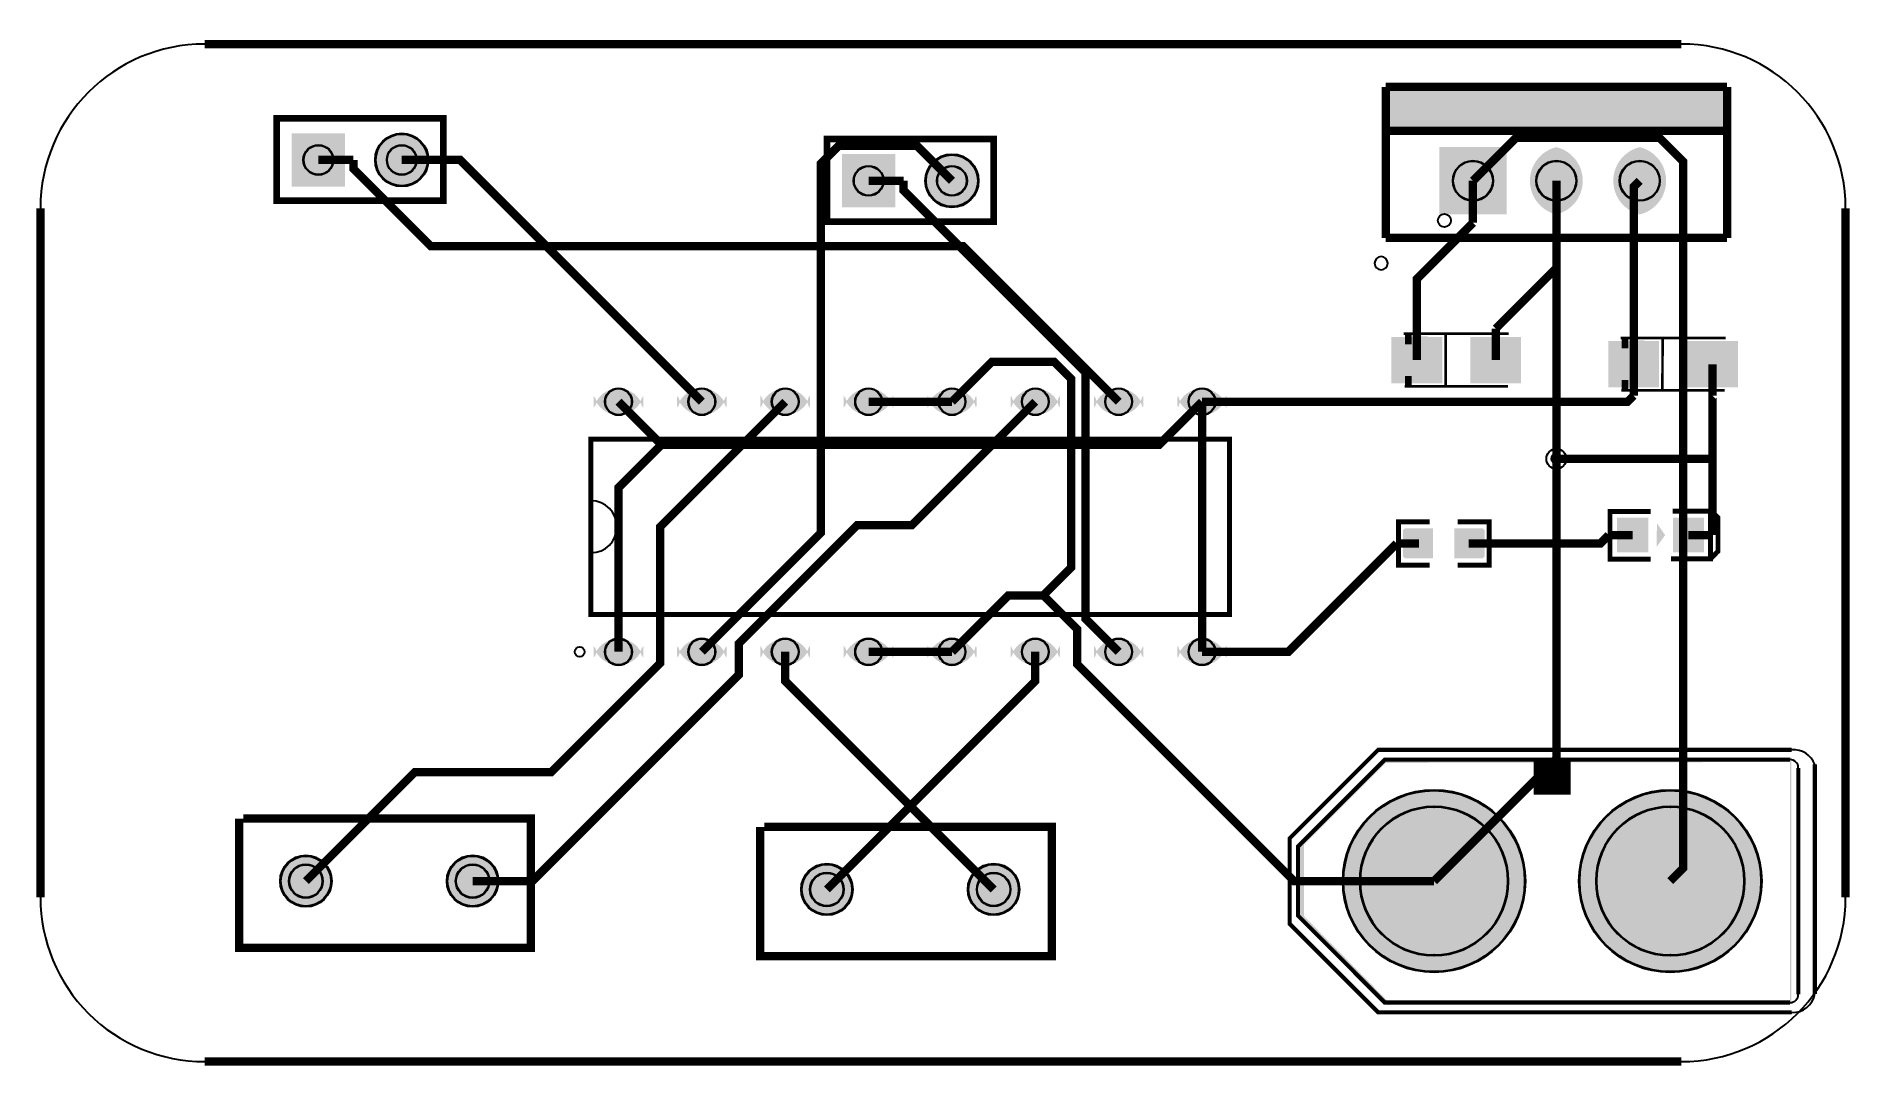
# Model space of a CAD drawing. Header units: millimetres. Extents: x -66.1 to -10.9, y 41.9 to 73.2.
import ezdxf

# ---------------------------------------------------------------- set-up
doc = ezdxf.new("R2010")
doc.units = ezdxf.units.MM
for name, color, linetype, true_color in [('BoardOutLine', 7, 'Continuous', 0xff00ff), ('BottomLayer', 7, 'Continuous', 0x0000ff), ('BottomSolderMaskLayer', 7, 'Continuous', 0xaa00ff), ('Document', 7, 'Continuous', 0xffffff), ('Hole', 7, 'Continuous', 0x222222), ('Multi-Layer', 7, 'Continuous', 0xc0c0c0), ('TopLayer', 7, 'Continuous', 0xff0000), ('TopPasteMaskLayer', 7, 'Continuous', 0x808080), ('TopSilkLayer', 7, 'Continuous', 0xffcc00), ('TopSolderMaskLayer', 7, 'Continuous', 0x800080)]:
    doc.layers.add(name, color=color, linetype=linetype, true_color=true_color)

msp = doc.modelspace()

# ---------------------------------------------------------------- hatches: boundary and pattern name
at = {"layer": 'BottomSolderMaskLayer'}
for points in [[(-56.718313436626886, 70.281940563881), (-56.718313436626886, 68.65633731267462), (-58.34391668783337, 68.65633731267462), (-58.34391668783337, 70.281940563881)], [(-55.803911607823245, 69.46913893827787, 1), (-54.178308356616746, 69.46913893827787, 1)], [(-39.9542799085599, 69.64693929387852), (-39.9542799085599, 68.02133604267203), (-41.57988315976627, 68.02133604267203), (-41.57988315976627, 69.64693929387852)], [(-39.03987807975614, 68.83413766827528, 1), (-37.414274828549644, 68.83413766827528, 1)], [(-23.37744475488944, 69.85964189992887), (-21.32664465328935, 69.85964189992887), (-21.32664465328935, 67.80884179832879), (-23.37744475488944, 67.80884179832879)], [(-19.81203962407926, 69.85953771907538, -0.7853981633974483), (-19.81203962407926, 67.80873761747517), (-19.81203962407926, 67.80873761747517, -0.7853981633974483), (-19.81203962407926, 69.85953771907538)], [(-17.27203454406913, 69.85953771907538, -0.7853981633974483), (-17.27203454406913, 67.80873761747517), (-17.27203454406913, 67.80873761747517, -0.7853981633974483), (-17.27203454406913, 69.85953771907538)], [(-47.63169926339852, 62.290703581407115, -0.7853981633974483), (-49.14249428498856, 62.290703581407115), (-49.14249428498856, 61.91554483108962, -0.7853981633974483), (-47.63169926339852, 61.91554483108962)], [(-45.091694183388384, 62.290703581407115, -0.7853981633974483), (-46.602489204978426, 62.290703581407115), (-46.602489204978426, 61.91554483108962, -0.7853981633974483), (-45.091694183388384, 61.91554483108962)], [(-42.55168910337825, 62.290703581407115, -0.7853981633974483), (-44.06248412496829, 62.290703581407115), (-44.06248412496829, 61.91554483108962, -0.7853981633974483), (-42.55168910337825, 61.91554483108962)], [(-40.011684023368005, 62.290703581407115, -0.7853981633974483), (-41.52247904495805, 62.290703581407115), (-41.52247904495805, 61.91554483108962, -0.7853981633974483), (-40.011684023368005, 61.91554483108962)], [(-37.47167894335787, 62.290703581407115, -0.7853981633974483), (-38.982473964947914, 62.290703581407115), (-38.982473964947914, 61.91554483108962, -0.7853981633974483), (-37.47167894335787, 61.91554483108962)], [(-34.93167386334774, 62.290703581407115, -0.7853981633974483), (-36.44246888493778, 62.290703581407115), (-36.44246888493778, 61.91554483108962, -0.7853981633974483), (-34.93167386334774, 61.91554483108962)], [(-32.39166878333761, 62.290703581407115, -0.7853981633974483), (-33.90246380492765, 62.290703581407115), (-33.90246380492765, 61.91554483108962, -0.7853981633974483), (-32.39166878333761, 61.91554483108962)], [(-29.85166370332736, 62.290703581407115, -0.7853981633974483), (-31.362458724917403, 62.290703581407115), (-31.362458724917403, 61.91554483108962, -0.7853981633974483), (-29.85166370332736, 61.91554483108962)], [(-47.63169926339852, 54.670688341376604, -0.7853981633974483), (-49.14249428498856, 54.670688341376604), (-49.14249428498856, 54.29552959105911, -0.7853981633974483), (-47.63169926339852, 54.29552959105911)], [(-45.091694183388384, 54.670688341376604, -0.7853981633974483), (-46.602489204978426, 54.670688341376604), (-46.602489204978426, 54.29552959105911, -0.7853981633974483), (-45.091694183388384, 54.29552959105911)], [(-42.55168910337825, 54.670688341376604, -0.7853981633974483), (-44.06248412496829, 54.670688341376604), (-44.06248412496829, 54.29552959105911, -0.7853981633974483), (-42.55168910337825, 54.29552959105911)], [(-40.011684023368005, 54.670688341376604, -0.7853981633974483), (-41.52247904495805, 54.670688341376604), (-41.52247904495805, 54.29552959105911, -0.7853981633974483), (-40.011684023368005, 54.29552959105911)], [(-37.47167894335787, 54.670688341376604, -0.7853981633974483), (-38.982473964947914, 54.670688341376604), (-38.982473964947914, 54.29552959105911, -0.7853981633974483), (-37.47167894335787, 54.29552959105911)], [(-34.93167386334774, 54.670688341376604, -0.7853981633974483), (-36.44246888493778, 54.670688341376604), (-36.44246888493778, 54.29552959105911, -0.7853981633974483), (-34.93167386334774, 54.29552959105911)], [(-32.39166878333761, 54.670688341376604, -0.7853981633974483), (-33.90246380492765, 54.670688341376604), (-33.90246380492765, 54.29552959105911, -0.7853981633974483), (-32.39166878333761, 54.29552959105911)], [(-29.85166370332736, 54.670688341376604, -0.7853981633974483), (-31.362458724917403, 54.670688341376604), (-31.362458724917403, 54.29552959105911, -0.7853981633974483), (-29.85166370332736, 54.29552959105911)], [(-26.322326644653177, 47.498094996189934, 1), (-20.75565151130291, 47.498094996189934, 1)], [(-19.12242824485651, 47.498094996189934, 1), (-13.555753111506245, 47.498094996189934, 1)], [(-58.69951739903474, 47.498094996189934, 1), (-57.12471424942844, 47.498094996189934, 1)], [(-53.619507239014474, 47.498094996189934, 1), (-52.04470408940818, 47.498094996189934, 1)], [(-42.82448564897124, 47.24409448818892, 1), (-41.249682499364944, 47.24409448818892, 1)], [(-37.744475488950975, 47.24409448818892, 1), (-36.16967233934468, 47.24409448818892, 1)]]:
    msp.add_hatch(color=256, dxfattribs=at).paths.add_polyline_path(points)
at = {"layer": 'Document'}
for points in [[(-24.912039624079284, 71.63413766827534), (-14.712039624079239, 71.63413766827534), (-14.712039624079239, 70.4341376682753), (-24.912039624079284, 70.4341376682753)], [(-24.423418846837762, 64.18592837185668), (-24.220218440436838, 64.18592837185668), (-24.220218440436838, 63.855727711455415), (-24.423418846837762, 63.855727711455415)], [(-23.94081788163578, 64.09702819405629), (-23.73761747523497, 64.09702819405629), (-23.73761747523497, 62.70002540005078), (-23.94081788163578, 62.70002540005078)], [(-17.819405638811304, 64.05892811785611), (-17.616205232410493, 64.05892811785611), (-17.616205232410493, 63.72872745745485), (-17.819405638811304, 63.72872745745485)], [(-17.336804673609322, 63.97002794005584), (-17.13360426720851, 63.97002794005584), (-17.13360426720851, 62.57302514605021), (-17.336804673609322, 62.57302514605021)], [(-23.47000254000511, 63.50353060706118), (-23.47000254000511, 63.29352298704589), (-24.310007620015313, 63.29352298704589), (-24.310007620015313, 63.50353060706118)], [(-21.359410718821437, 63.50353060706118), (-21.359410718821437, 63.29352298704589), (-22.199415798831637, 63.29352298704589), (-22.199415798831637, 63.50353060706118)], [(-16.865989331978653, 63.376530353060616), (-16.865989331978653, 63.16652273304544), (-17.705994411988854, 63.16652273304544), (-17.705994411988854, 63.376530353060616)], [(-14.755397510794978, 63.376530353060616), (-14.755397510794978, 63.16652273304544), (-15.595402590805179, 63.16652273304544), (-15.595402590805179, 63.376530353060616)], [(-24.223418846837717, 62.56032512065019), (-24.426619253238528, 62.56032512065019), (-24.426619253238528, 62.89052578105145), (-24.223418846837717, 62.89052578105145)], [(-17.61940563881126, 62.43332486664974), (-17.822606045212183, 62.43332486664974), (-17.822606045212183, 62.763525527051), (-17.61940563881126, 62.763525527051)], [(-25.009042418084846, 51.268097536195114), (-25.04904749809498, 51.268097536195114), (-27.709042418084778, 48.6081026162052), (-27.52903225806449, 48.6081026162052), (-27.4990347980696, 48.6081026162052), (-25.009042418084846, 51.09809499618996)], [(-25.009042418084846, 51.09809499618996), (-25.009042418084846, 51.268097536195114), (-12.649047498095001, 51.268097536195114), (-12.649047498095001, 51.128092456184845)], [(-20.447040894081738, 51.18110236220468), (-20.447040894081738, 50.16510033020063), (-19.431038862077685, 50.16510033020063), (-19.431038862077685, 51.18110236220468)], [(-12.649047498095001, 51.128092456184845), (-12.649047498095001, 43.86809753619502), (-12.689027178054403, 43.86809753619502), (-12.689027178054403, 51.128092456184845)], [(-27.4990347980696, 48.6081026162052), (-27.4990347980696, 46.42809245618491), (-27.709042418084778, 46.42809245618491), (-27.709042418084778, 48.6081026162052)], [(-24.969037338074713, 43.72809245618487), (-27.71153162306325, 46.428117856235644), (-27.4990347980696, 46.42809245618491), (-24.969037338074713, 43.86809753619502)], [(-24.969062738125444, 43.72809245618487), (-24.969062738125444, 43.86809753619502), (-12.649047498095001, 43.86809753619502), (-12.649047498095001, 43.758089916179756)]]:
    msp.add_hatch(color=256, dxfattribs=at).paths.add_polyline_path(points)
at = {"layer": 'Multi-Layer'}
for points in [[(-56.743713487427044, 70.25654051308095), (-56.743713487427044, 68.68173736347467), (-58.31851663703321, 68.68173736347467), (-58.31851663703321, 70.25654051308095)], [(-55.778511557023144, 69.46913893827787, 1), (-54.20370840741685, 69.46913893827787, 1)], [(-39.97967995935994, 69.62153924307847), (-39.97967995935994, 68.04673609347219), (-41.554483108966224, 68.04673609347219), (-41.554483108966224, 69.62153924307847)], [(-39.01447802895604, 68.83413766827528, 1), (-37.439674879349745, 68.83413766827528, 1)], [(-23.352044704089394, 69.83423926847843), (-21.352044704089394, 69.83423926847843), (-21.352044704089394, 67.83423926847854), (-23.352044704089394, 67.83423926847854)], [(-19.81203962407926, 69.83413766827528, -0.7853981633974483), (-19.81203962407926, 67.83413766827528), (-19.81203962407926, 67.83413766827528, -0.7853981633974483), (-19.81203962407926, 69.83413766827528)], [(-17.27203454406913, 69.83413766827528, -0.7853981633974483), (-17.27203454406913, 67.83413766827528), (-17.27203454406913, 67.83413766827528, -0.7853981633974483), (-17.27203454406913, 69.83413766827528)], [(-47.65709931419862, 62.28562357124713, -0.7853981633974483), (-49.11709423418846, 62.28562357124713), (-49.11709423418846, 61.920624841249605, -0.7853981633974483), (-47.65709931419862, 61.920624841249605)], [(-45.117094234188485, 62.28562357124713, -0.7853981633974483), (-46.577089154178324, 62.28562357124713), (-46.577089154178324, 61.920624841249605, -0.7853981633974483), (-45.117094234188485, 61.920624841249605)], [(-42.57708915417835, 62.28562357124713, -0.7853981633974483), (-44.03708407416819, 62.28562357124713), (-44.03708407416819, 61.920624841249605, -0.7853981633974483), (-42.57708915417835, 61.920624841249605)], [(-40.037084074168106, 62.28562357124713, -0.7853981633974483), (-41.497078994157945, 62.28562357124713), (-41.497078994157945, 61.920624841249605, -0.7853981633974483), (-40.037084074168106, 61.920624841249605)], [(-37.497078994157974, 62.28562357124713, -0.7853981633974483), (-38.95707391414781, 62.28562357124713), (-38.95707391414781, 61.920624841249605, -0.7853981633974483), (-37.497078994157974, 61.920624841249605)], [(-34.95707391414784, 62.28562357124713, -0.7853981633974483), (-36.41706883413768, 62.28562357124713), (-36.41706883413768, 61.920624841249605, -0.7853981633974483), (-34.95707391414784, 61.920624841249605)], [(-32.41706883413771, 62.28562357124713, -0.7853981633974483), (-33.87706375412755, 62.28562357124713), (-33.87706375412755, 61.920624841249605, -0.7853981633974483), (-32.41706883413771, 61.920624841249605)], [(-29.877063754127462, 62.28562357124713, -0.7853981633974483), (-31.3370586741173, 62.28562357124713), (-31.3370586741173, 61.920624841249605, -0.7853981633974483), (-29.877063754127462, 61.920624841249605)], [(-47.65709931419862, 54.66560833121662, -0.7853981633974483), (-49.11709423418846, 54.66560833121662), (-49.11709423418846, 54.30060960121921, -0.7853981633974483), (-47.65709931419862, 54.30060960121921)], [(-45.117094234188485, 54.66560833121662, -0.7853981633974483), (-46.577089154178324, 54.66560833121662), (-46.577089154178324, 54.30060960121921, -0.7853981633974483), (-45.117094234188485, 54.30060960121921)], [(-42.57708915417835, 54.66560833121662, -0.7853981633974483), (-44.03708407416819, 54.66560833121662), (-44.03708407416819, 54.30060960121921, -0.7853981633974483), (-42.57708915417835, 54.30060960121921)], [(-40.037084074168106, 54.66560833121662, -0.7853981633974483), (-41.497078994157945, 54.66560833121662), (-41.497078994157945, 54.30060960121921, -0.7853981633974483), (-40.037084074168106, 54.30060960121921)], [(-37.497078994157974, 54.66560833121662, -0.7853981633974483), (-38.95707391414781, 54.66560833121662), (-38.95707391414781, 54.30060960121921, -0.7853981633974483), (-37.497078994157974, 54.30060960121921)], [(-34.95707391414784, 54.66560833121662, -0.7853981633974483), (-36.41706883413768, 54.66560833121662), (-36.41706883413768, 54.30060960121921, -0.7853981633974483), (-34.95707391414784, 54.30060960121921)], [(-32.41706883413771, 54.66560833121662, -0.7853981633974483), (-33.87706375412755, 54.66560833121662), (-33.87706375412755, 54.30060960121921, -0.7853981633974483), (-32.41706883413771, 54.30060960121921)], [(-29.877063754127462, 54.66560833121662, -0.7853981633974483), (-31.3370586741173, 54.66560833121662), (-31.3370586741173, 54.30060960121921, -0.7853981633974483), (-29.877063754127462, 54.30060960121921)], [(-26.296926593853076, 47.498094996189934, 1), (-20.781051562103013, 47.498094996189934, 1)], [(-19.09702819405641, 47.498094996189934, 1), (-13.581153162306347, 47.498094996189934, 1)], [(-58.67411734823464, 47.498094996189934, 1), (-57.150114300228545, 47.498094996189934, 1)], [(-53.59410718821437, 47.498094996189934, 1), (-52.07010414020828, 47.498094996189934, 1)], [(-42.79908559817114, 47.24409448818892, 1), (-41.275082550165045, 47.24409448818892, 1)], [(-37.719075438150874, 47.24409448818892, 1), (-36.19507239014478, 47.24409448818892, 1)]]:
    msp.add_hatch(color=256, dxfattribs=at).paths.add_polyline_path(points)
at = {"layer": 'TopLayer'}
for points in [[(-24.81005842011689, 64.05257810515616), (-23.310033020066044, 64.05257810515616), (-23.310033020066044, 62.69367538735071), (-24.81005842011689, 62.69367538735071)], [(-22.410058420116798, 64.05257810515616), (-20.91005842011691, 64.05257810515616), (-20.91005842011691, 62.69367538735071), (-22.410058420116798, 62.69367538735071)], [(-18.20604521209043, 63.92557785115571), (-16.706019812039585, 63.92557785115571), (-16.706019812039585, 62.566675133350145), (-18.20604521209043, 62.566675133350145)], [(-15.806045212090453, 63.92557785115571), (-14.306045212090453, 63.92557785115571), (-14.306045212090453, 62.566675133350145), (-15.806045212090453, 62.566675133350145)], [(-23.591059182118443, 57.353111506222945), (-23.591059182118443, 58.217119634239225), (-24.397536195072348, 58.217119634239225), (-24.397536195072348, 57.353111506222945)], [(-22.891033782067552, 57.353111506222945), (-22.891033782067552, 58.217119634239225), (-22.084556769113533, 58.217119634239225), (-22.084556769113533, 57.353111506222945)], [(-17.037160274320513, 58.539116078232155), (-17.037160274320513, 57.539116078232155), (-17.937084074168183, 57.539116078232155), (-17.937084074168183, 58.539116078232155)], [(-15.337160274320468, 58.539116078232155), (-15.337160274320468, 57.539116078232155), (-16.237084074168138, 57.539116078232155), (-16.237084074168138, 58.539116078232155)]]:
    msp.add_hatch(color=256, dxfattribs=at).paths.add_polyline_path(points)
at = {"layer": 'TopPasteMaskLayer'}
for points in [[(-24.81005842011689, 64.05257810515616), (-23.310033020066044, 64.05257810515616), (-23.310033020066044, 62.69367538735071), (-24.81005842011689, 62.69367538735071)], [(-22.410058420116798, 64.05257810515616), (-20.91005842011691, 64.05257810515616), (-20.91005842011691, 62.69367538735071), (-22.410058420116798, 62.69367538735071)], [(-18.20604521209043, 63.92557785115571), (-16.706019812039585, 63.92557785115571), (-16.706019812039585, 62.566675133350145), (-18.20604521209043, 62.566675133350145)], [(-15.806045212090453, 63.92557785115571), (-14.306045212090453, 63.92557785115571), (-14.306045212090453, 62.566675133350145), (-15.806045212090453, 62.566675133350145)], [(-23.596037592075163, 58.185090170180274), (-23.596037592075163, 57.9571247142494), (-23.97602235204465, 57.9571247142494), (-23.97602235204465, 57.62712725425456), (-23.596037592075163, 57.62712725425456), (-23.596037592075163, 57.38509017018032), (-23.64602489204981, 57.33510287020579), (-24.43601727203452, 57.33510287020579), (-24.486029972059896, 57.38509017018032), (-24.486029972059896, 58.185090170180274), (-24.43601727203452, 58.23510287020565), (-23.64602489204981, 58.23510287020565)], [(-22.046024892049786, 58.23510287020565), (-22.846024892049854, 58.23510287020565), (-22.89603759207523, 58.185090170180274), (-22.89603759207523, 57.9571247142494), (-22.52603505207003, 57.9571247142494), (-22.52603505207003, 57.62712725425456), (-22.89603759207523, 57.62712725425456), (-22.89603759207523, 57.38509017018032), (-22.846024892049854, 57.33510287020579), (-22.046024892049786, 57.33510287020579), (-21.99603759207514, 57.38509017018032), (-21.99603759207514, 58.185090170180274)], [(-17.037160274320513, 58.539116078232155), (-17.037160274320513, 57.539116078232155), (-17.937084074168183, 57.539116078232155), (-17.937084074168183, 58.539116078232155)], [(-15.337160274320468, 58.539116078232155), (-15.337160274320468, 57.539116078232155), (-16.237084074168138, 57.539116078232155), (-16.237084074168138, 58.539116078232155)]]:
    msp.add_hatch(color=256, dxfattribs=at).paths.add_polyline_path(points)
at = {"layer": 'TopSilkLayer'}
msp.add_hatch(color=256, dxfattribs=at).paths.add_polyline_path([(-16.747040894081806, 58.399110998222), (-16.757099314198513, 57.67919735839473), (-16.49710439420869, 58.039192278384576)])
at = {"layer": 'TopSolderMaskLayer'}
for points in [[(-56.718313436626886, 70.281940563881), (-56.718313436626886, 68.65633731267462), (-58.34391668783337, 68.65633731267462), (-58.34391668783337, 70.281940563881)], [(-55.803911607823245, 69.46913893827787, 1), (-54.178308356616746, 69.46913893827787, 1)], [(-39.9542799085599, 69.64693929387852), (-39.9542799085599, 68.02133604267203), (-41.57988315976627, 68.02133604267203), (-41.57988315976627, 69.64693929387852)], [(-39.03987807975614, 68.83413766827528, 1), (-37.414274828549644, 68.83413766827528, 1)], [(-23.37744475488944, 69.85964189992887), (-21.32664465328935, 69.85964189992887), (-21.32664465328935, 67.80884179832879), (-23.37744475488944, 67.80884179832879)], [(-19.81203962407926, 69.85953771907538, -0.7853981633974483), (-19.81203962407926, 67.80873761747517), (-19.81203962407926, 67.80873761747517, -0.7853981633974483), (-19.81203962407926, 69.85953771907538)], [(-17.27203454406913, 69.85953771907538, -0.7853981633974483), (-17.27203454406913, 67.80873761747517), (-17.27203454406913, 67.80873761747517, -0.7853981633974483), (-17.27203454406913, 69.85953771907538)], [(-24.83546234189248, 64.07797815595632), (-23.284635980024746, 64.07797815595632), (-23.284635980024746, 62.668275336550664), (-24.83546234189248, 62.668275336550664)], [(-22.43545546015821, 64.07797815595632), (-20.884655358558007, 64.07797815595632), (-20.884655358558007, 62.668275336550664), (-22.43545546015821, 62.668275336550664)], [(-18.231449133866022, 63.95097790195575), (-16.680622771998287, 63.95097790195575), (-16.680622771998287, 62.5412750825501), (-18.231449133866022, 62.5412750825501)], [(-15.831442252131751, 63.95097790195575), (-14.280642150531662, 63.95097790195575), (-14.280642150531662, 62.5412750825501), (-15.831442252131751, 62.5412750825501)], [(-47.63169926339852, 62.290703581407115, -0.7853981633974483), (-49.14249428498856, 62.290703581407115), (-49.14249428498856, 61.91554483108962, -0.7853981633974483), (-47.63169926339852, 61.91554483108962)], [(-45.091694183388384, 62.290703581407115, -0.7853981633974483), (-46.602489204978426, 62.290703581407115), (-46.602489204978426, 61.91554483108962, -0.7853981633974483), (-45.091694183388384, 61.91554483108962)], [(-42.55168910337825, 62.290703581407115, -0.7853981633974483), (-44.06248412496829, 62.290703581407115), (-44.06248412496829, 61.91554483108962, -0.7853981633974483), (-42.55168910337825, 61.91554483108962)], [(-40.011684023368005, 62.290703581407115, -0.7853981633974483), (-41.52247904495805, 62.290703581407115), (-41.52247904495805, 61.91554483108962, -0.7853981633974483), (-40.011684023368005, 61.91554483108962)], [(-37.47167894335787, 62.290703581407115, -0.7853981633974483), (-38.982473964947914, 62.290703581407115), (-38.982473964947914, 61.91554483108962, -0.7853981633974483), (-37.47167894335787, 61.91554483108962)], [(-34.93167386334774, 62.290703581407115, -0.7853981633974483), (-36.44246888493778, 62.290703581407115), (-36.44246888493778, 61.91554483108962, -0.7853981633974483), (-34.93167386334774, 61.91554483108962)], [(-32.39166878333761, 62.290703581407115, -0.7853981633974483), (-33.90246380492765, 62.290703581407115), (-33.90246380492765, 61.91554483108962, -0.7853981633974483), (-32.39166878333761, 61.91554483108962)], [(-29.85166370332736, 62.290703581407115, -0.7853981633974483), (-31.362458724917403, 62.290703581407115), (-31.362458724917403, 61.91554483108962, -0.7853981633974483), (-29.85166370332736, 61.91554483108962)], [(-23.565651931530738, 57.3277114554229), (-23.565651931530738, 58.24251968503927), (-24.422929046084846, 58.24251968503927), (-24.422929046084846, 57.3277114554229)], [(-22.916441032655143, 57.3277114554229), (-22.916441032655143, 58.24251968503927), (-22.059163918101035, 58.24251968503927), (-22.059163918101035, 57.3277114554229)], [(-17.014299583437833, 58.56734074659221), (-17.014299583437833, 57.51089140987199), (-17.959939603750172, 57.51089140987199), (-17.959939603750172, 58.56734074659221)], [(-15.314300873763045, 58.56734074659221), (-15.314300873763045, 57.51089140987199), (-16.25994089407527, 57.51089140987199), (-16.25994089407527, 58.56734074659221)], [(-47.63169926339852, 54.670688341376604, -0.7853981633974483), (-49.14249428498856, 54.670688341376604), (-49.14249428498856, 54.29552959105911, -0.7853981633974483), (-47.63169926339852, 54.29552959105911)], [(-45.091694183388384, 54.670688341376604, -0.7853981633974483), (-46.602489204978426, 54.670688341376604), (-46.602489204978426, 54.29552959105911, -0.7853981633974483), (-45.091694183388384, 54.29552959105911)], [(-42.55168910337825, 54.670688341376604, -0.7853981633974483), (-44.06248412496829, 54.670688341376604), (-44.06248412496829, 54.29552959105911, -0.7853981633974483), (-42.55168910337825, 54.29552959105911)], [(-40.011684023368005, 54.670688341376604, -0.7853981633974483), (-41.52247904495805, 54.670688341376604), (-41.52247904495805, 54.29552959105911, -0.7853981633974483), (-40.011684023368005, 54.29552959105911)], [(-37.47167894335787, 54.670688341376604, -0.7853981633974483), (-38.982473964947914, 54.670688341376604), (-38.982473964947914, 54.29552959105911, -0.7853981633974483), (-37.47167894335787, 54.29552959105911)], [(-34.93167386334774, 54.670688341376604, -0.7853981633974483), (-36.44246888493778, 54.670688341376604), (-36.44246888493778, 54.29552959105911, -0.7853981633974483), (-34.93167386334774, 54.29552959105911)], [(-32.39166878333761, 54.670688341376604, -0.7853981633974483), (-33.90246380492765, 54.670688341376604), (-33.90246380492765, 54.29552959105911, -0.7853981633974483), (-32.39166878333761, 54.29552959105911)], [(-29.85166370332736, 54.670688341376604, -0.7853981633974483), (-31.362458724917403, 54.670688341376604), (-31.362458724917403, 54.29552959105911, -0.7853981633974483), (-29.85166370332736, 54.29552959105911)], [(-26.322326644653177, 47.498094996189934, 1), (-20.75565151130291, 47.498094996189934, 1)], [(-19.12242824485651, 47.498094996189934, 1), (-13.555753111506245, 47.498094996189934, 1)], [(-58.69951739903474, 47.498094996189934, 1), (-57.12471424942844, 47.498094996189934, 1)], [(-53.619507239014474, 47.498094996189934, 1), (-52.04470408940818, 47.498094996189934, 1)], [(-42.82448564897124, 47.24409448818892, 1), (-41.249682499364944, 47.24409448818892, 1)], [(-37.744475488950975, 47.24409448818892, 1), (-36.16967233934468, 47.24409448818892, 1)]]:
    msp.add_hatch(color=256, dxfattribs=at).paths.add_polyline_path(points)

# ---------------------------------------------------------------- linework, layer by layer
at = {"layer": 'BoardOutLine', "const_width": 0.25400050800101603}
for points in [[(-61, 72.99999999999989), (-16, 72.99999999999989)], [(-66, 47), (-66, 67.99999999999989)], [(-10.999999999999886, 67.99999999999989), (-10.999999999999886, 47)], [(-16, 41.999999999999886), (-61, 41.999999999999886)]]:
    msp.add_lwpolyline(points, dxfattribs=at)
at = {"layer": 'BoardOutLine'}
for centre, start, end in [((-60.999999999999886, 67.99999999999989), 90, 180), ((-15.999999999999886, 67.99999999999989), 0, 90), ((-60.999999999999886, 46.999999999999886), 179.99999999999883, 270), ((-15.999999999999886, 46.999999999999886), 270, 0)]:
    msp.add_arc(centre, 5, start, end, dxfattribs=at)
at = {"layer": 'BottomLayer', "const_width": 0.25400050800101603}
for points in [[(-16.33909067818138, 47.49806959613909), (-15.94538989077978, 47.89177038354069), (-15.94538989077978, 69.42136144272285), (-16.66802133604267, 70.14399288798575), (-21.04216408432808, 70.14399288798575), (-22.352044704089394, 68.83411226822443)], [(-45.847091694183405, 54.48308356616701), (-42.217932435864896, 58.11224282448552), (-42.217932435864896, 69.36116332232666), (-41.67665735331468, 69.90243840487676), (-39.295402590805224, 69.90243840487676), (-38.22707645415289, 68.83411226822443)], [(-45.847091694183405, 62.10309880619752), (-53.21310642621279, 69.46911353822702), (-54.991109982219996, 69.46911353822702)], [(-40.767081534163026, 68.83411226822443), (-39.70002540005078, 68.83411226822443)], [(-33.14706629413263, 54.48308356616701), (-34.15798831597658, 55.49400558801108), (-34.15798831597658, 62.99692659385312), (-39.70002540005078, 68.53896367792731), (-39.70002540005078, 68.83411226822443)], [(-19.81203962407926, 60.36446532893058), (-19.81203962407926, 68.83411226822443)], [(-38.22707645415289, 62.10309880619752), (-37.012192024384035, 63.317983235966494), (-35.109474218948435, 63.317983235966494), (-34.59029718059435, 62.79880619761229), (-34.59029718059435, 57.05433070866138), (-35.44272288544573, 56.20190500381)], [(-57.91211582423159, 47.49806959613909), (-54.592837185674284, 50.8173482346964), (-50.43840487680973, 50.8173482346964), (-47.11709423418847, 54.138658877317766), (-47.11709423418847, 58.29309118618232), (-43.30708661417327, 62.10309880619752)], [(-52.832105664211326, 47.49806959613909), (-51.009652019303985, 47.49806959613909), (-44.72110744221493, 53.78661417322837), (-44.72110744221493, 54.73937007874008), (-41.1203962407925, 58.34008128016262), (-39.450088900177775, 58.34008128016262), (-35.68707137414276, 62.10309880619752)], [(-30.607061214122382, 62.10309880619752), (-30.607061214122382, 54.48308356616701)], [(-23.538989077978044, 47.49806959613909), (-19.81203962407926, 51.2250190500381), (-19.81203962407926, 60.36446532893058)], [(-35.44272288544573, 56.20190500381), (-36.50825501651002, 56.20190500381), (-38.22707645415289, 54.48308356616701)], [(-35.44272288544573, 56.20190500381), (-34.417068834137694, 55.176250952501846), (-34.417068834137694, 54.11021082042157), (-27.804927609855213, 47.49806959613909), (-23.538989077978044, 47.49806959613909)], [(-36.95707391414783, 47.244069088138076), (-43.30708661417327, 53.59408178816352), (-43.30708661417327, 54.48308356616701)]]:
    msp.add_lwpolyline(points, dxfattribs=at)
at = {"layer": 'BottomSolderMaskLayer'}
for points in [[(-23.536425679961326, 49.76875295949886), (-23.54155247599499, 49.76875295949886)], [(-16.336527280164432, 49.76875295949886), (-16.34165407619821, 49.76875295949886)], [(-23.536425679961326, 45.22743703288101), (-23.54155247599499, 45.22743703288101)], [(-16.336527280164432, 45.22743703288101), (-16.34165407619821, 45.22743703288101)]]:
    msp.add_lwpolyline(points, close=True, dxfattribs=at)
for centre, radius in [((-54.991109982219996, 69.46913893827787), 0.8128016256032513), ((-57.53111506223013, 69.46913893827787), 0.45883962735667416), ((-54.991109982219996, 69.46913893827787), 0.45883962735667416), ((-38.22707645415289, 68.83413766827528), 0.8128016256032513), ((-40.767081534163026, 68.83413766827528), 0.45883962735667416), ((-38.22707645415289, 68.83413766827528), 0.45883962735667416), ((-22.352044704089394, 68.83423926847843), 0.615240030480061), ((-19.81203962407926, 68.83423926847843), 0.615240030480061), ((-17.27203454406913, 68.83423926847843), 0.615240030480061), ((-48.38709677419354, 62.10312420624837), 0.41391788448155875), ((-45.847091694183405, 62.10312420624837), 0.41391788448155875), ((-43.30708661417327, 62.10312420624837), 0.41391788448155875), ((-40.767081534163026, 62.10312420624837), 0.41391788448155875), ((-38.22707645415289, 62.10312420624837), 0.41391788448155875), ((-35.68707137414276, 62.10312420624837), 0.41391788448155875), ((-33.14706629413263, 62.10312420624837), 0.41391788448155875), ((-30.607061214122382, 62.10312420624837), 0.41391788448155875), ((-48.38709677419354, 54.483108966217856), 0.41391788448155875), ((-45.847091694183405, 54.483108966217856), 0.41391788448155875), ((-43.30708661417327, 54.483108966217856), 0.41391788448155875), ((-40.767081534163026, 54.483108966217856), 0.41391788448155875), ((-38.22707645415289, 54.483108966217856), 0.41391788448155875), ((-35.68707137414276, 54.483108966217856), 0.41391788448155875), ((-33.14706629413263, 54.483108966217856), 0.41391788448155875), ((-30.607061214122382, 54.483108966217856), 0.41391788448155875), ((-23.538989077978044, 47.498094996189934), 2.783337566675134), ((-16.33909067818138, 47.498094996189934), 2.783337566675134), ((-57.91211582423159, 47.498094996189934), 0.7874015748031498), ((-52.832105664211326, 47.498094996189934), 0.7874015748031498), ((-57.91211582423159, 47.498094996189934), 0.5166666666666667), ((-52.832105664211326, 47.498094996189934), 0.5166666666666667), ((-42.03708407416809, 47.24409448818892), 0.7874015748031498), ((-42.03708407416809, 47.24409448818892), 0.5166666666666667), ((-36.95707391414783, 47.24409448818892), 0.7874015748031498), ((-36.95707391414783, 47.24409448818892), 0.5166666666666667)]:
    msp.add_circle(centre, radius, dxfattribs=at)
for centre, start, end in [((-23.54155247599499, 47.498094996189934), 90, 270), ((-23.536425679961326, 47.498094996189934), 270, 90), ((-16.34165407619821, 47.498094996189934), 90, 270), ((-16.336527280164432, 47.498094996189934), 270, 90)]:
    msp.add_arc(centre, 2.2706579633089277, start, end, dxfattribs=at)
at = {"layer": 'Document'}
for centre, radius in [((-23.221996443992907, 67.62407924815841), 0.19989839979679963), ((-49.5694691389383, 54.483108966217856), 0.15011430022860048)]:
    msp.add_circle(centre, radius, dxfattribs=at)
at = {"layer": 'Hole'}
msp.add_circle((-19.81203962407926, 60.36449072898142), 0.15240030480060962, dxfattribs=at)
at = {"layer": 'Multi-Layer'}
for points in [[(-23.536449072898108, 49.748031496062936), (-23.541529083058094, 49.748031496062936)], [(-16.33655067310133, 49.748031496062936), (-16.341630683261315, 49.748031496062936)], [(-23.536449072898108, 45.24815849631693), (-23.541529083058094, 45.24815849631693)], [(-16.33655067310133, 45.24815849631693), (-16.341630683261315, 45.24815849631693)]]:
    msp.add_lwpolyline(points, close=True, dxfattribs=at)
for centre, radius in [((-54.991109982219996, 69.46913893827787), 0.7874015748031498), ((-57.53111506223013, 69.46913893827787), 0.4445008890017781), ((-54.991109982219996, 69.46913893827787), 0.4445008890017781), ((-38.22707645415289, 68.83413766827528), 0.7874015748031498), ((-40.767081534163026, 68.83413766827528), 0.4445008890017781), ((-38.22707645415289, 68.83413766827528), 0.4445008890017781), ((-22.352044704089394, 68.83423926847843), 0.6000000000000001), ((-19.81203962407926, 68.83423926847843), 0.6000000000000001), ((-17.27203454406913, 68.83423926847843), 0.6000000000000001), ((-48.38709677419354, 62.10312420624837), 0.4), ((-45.847091694183405, 62.10312420624837), 0.4), ((-43.30708661417327, 62.10312420624837), 0.4), ((-40.767081534163026, 62.10312420624837), 0.4), ((-38.22707645415289, 62.10312420624837), 0.4), ((-35.68707137414276, 62.10312420624837), 0.4), ((-33.14706629413263, 62.10312420624837), 0.4), ((-30.607061214122382, 62.10312420624837), 0.4), ((-19.81203962407926, 60.36449072898142), 0.30480060960121924), ((-48.38709677419354, 54.483108966217856), 0.4), ((-45.847091694183405, 54.483108966217856), 0.4), ((-43.30708661417327, 54.483108966217856), 0.4), ((-40.767081534163026, 54.483108966217856), 0.4), ((-38.22707645415289, 54.483108966217856), 0.4), ((-35.68707137414276, 54.483108966217856), 0.4), ((-33.14706629413263, 54.483108966217856), 0.4), ((-30.607061214122382, 54.483108966217856), 0.4), ((-23.538989077978044, 47.498094996189934), 2.757937515875032), ((-16.33909067818138, 47.498094996189934), 2.757937515875032), ((-57.91211582423159, 47.498094996189934), 0.7620015240030481), ((-52.832105664211326, 47.498094996189934), 0.7620015240030481), ((-57.91211582423159, 47.498094996189934), 0.5), ((-52.832105664211326, 47.498094996189934), 0.5), ((-42.03708407416809, 47.24409448818892), 0.7620015240030481), ((-42.03708407416809, 47.24409448818892), 0.5), ((-36.95707391414783, 47.24409448818892), 0.7620015240030481), ((-36.95707391414783, 47.24409448818892), 0.5)]:
    msp.add_circle(centre, radius, dxfattribs=at)
for centre, start, end in [((-23.541529083058094, 47.498094996189934), 90, 270), ((-23.536449072898108, 47.498094996189934), 270, 90), ((-16.341630683261315, 47.498094996189934), 90, 270), ((-16.33655067310133, 47.498094996189934), 270, 90)]:
    msp.add_arc(centre, 2.2499364998730003, start, end, dxfattribs=at)
at = {"layer": 'TopLayer', "const_width": 0.25400050800101603}
for points in [[(-57.53111506223013, 69.46911353822702), (-56.46405892811788, 69.46911353822702)], [(-33.14706629413263, 62.10309880619752), (-37.88620777241556, 66.84224028448057), (-54.10388620777246, 66.84224028448057), (-56.46405892811788, 69.20241300482598), (-56.46405892811788, 69.46911353822702)], [(-22.352044704089394, 68.83411226822443), (-22.352044704089394, 67.55445770891527)], [(-19.81203962407926, 68.83411226822443), (-19.81203962407926, 66.18031496062986), (-21.66014732029464, 64.33220726441448)], [(-17.455930911861856, 63.24610109220214), (-17.455930911861856, 68.65021590043182), (-17.27203454406913, 68.83411226822443)], [(-22.352044704089394, 67.55445770891527), (-24.059944119888314, 65.84655829311657), (-24.059944119888314, 63.37310134620259)], [(-21.66014732029464, 63.37310134620259), (-21.66014732029464, 64.33220726441448)], [(-17.455930911861856, 62.766548133096194), (-17.455930911861856, 63.24610109220214)], [(-15.056134112268182, 62.86789433578872), (-15.056134112268182, 63.24610109220214)], [(-15.056134112268182, 62.86789433578872), (-15.056134112268182, 62.28699517399025)], [(-17.455930911861856, 62.766548133096194), (-17.455930911861856, 62.28699517399025)], [(-48.38709677419354, 62.10309880619752), (-47.07772415544821, 60.79372618745231)], [(-47.07772415544821, 60.79372618745231), (-31.91643383286771, 60.79372618745231), (-30.607061214122382, 62.10309880619752)], [(-38.22707645415289, 62.10309880619752), (-40.767081534163026, 62.10309880619752)], [(-30.607061214122382, 62.10309880619752), (-17.63982727965447, 62.10309880619752), (-17.455930911861856, 62.28699517399025)], [(-15.057658115316258, 60.36446532893058), (-15.057658115316258, 62.28547117094229), (-15.056134112268182, 62.28699517399025)], [(-47.07772415544821, 60.79372618745231), (-48.38709677419354, 59.48435356870709), (-48.38709677419354, 54.48308356616701)], [(-15.057658115316258, 60.36446532893058), (-19.81203962407926, 60.36446532893058)], [(-15.057658115316258, 58.03909067818131), (-15.057658115316258, 60.36446532893058)], [(-22.487680975361968, 57.7850901701803), (-18.47091694183382, 57.7850901701803), (-18.216916433832807, 58.03909067818131)], [(-17.48717297434598, 58.03909067818131), (-18.216916433832807, 58.03909067818131)], [(-15.78714757429509, 58.03909067818131), (-15.057658115316258, 58.03909067818131)], [(-30.607061214122382, 54.48308356616701), (-27.979171958343954, 54.48308356616701), (-24.67716535433067, 57.7850901701803)], [(-23.994411988823913, 57.7850901701803), (-24.67716535433067, 57.7850901701803)], [(-42.03708407416809, 47.244069088138076), (-35.68707137414276, 53.59408178816352), (-35.68707137414276, 54.48308356616701)], [(-38.22707645415289, 54.48308356616701), (-40.767081534163026, 54.48308356616701)]]:
    msp.add_lwpolyline(points, dxfattribs=at)
at = {"layer": 'TopSilkLayer'}
for points, const_width in [([(-14.612039624079216, 71.69423418846839), (-25.012039624079307, 71.69423418846839)], 0.25400050800101603), ([(-25.012039624079307, 71.69423418846839), (-25.012039624079307, 67.09423418846836)], 0.25400050800101603), ([(-14.612039624079216, 71.69423418846839), (-14.612039624079216, 67.09423418846836)], 0.25400050800101603), ([(-25.012039624079307, 70.35501651003301), (-14.612039624079216, 70.35501651003301)], 0.25400050800101603), ([(-25.012039624079307, 67.09423418846836), (-23.579654559309006, 67.09423418846836)], 0.25400050800101603), ([(-23.579654559309006, 67.09423418846836), (-14.612039624079216, 67.09423418846836)], 0.25400050800101603), ([(-24.46024892049786, 64.17322834645665), (-21.25984251968498, 64.17322834645665)], 0.08001016002032005), ([(-23.183540767081467, 62.57302514605021), (-23.17980695961387, 64.17322834645665)], 0.08001016002032005), ([(-17.856235712471403, 64.0462280924562), (-14.655829311658522, 64.0462280924562)], 0.08001016002032005), ([(-16.579527559055123, 62.44602489204976), (-16.575793751587412, 64.0462280924562)], 0.08001016002032005), ([(-24.434848869697703, 62.57302514605021), (-21.28524257048514, 62.57302514605021)], 0.08001016002032005), ([(-17.830835661671244, 62.44602489204976), (-14.681229362458794, 62.44602489204976)], 0.08001016002032005), ([(-16.937033274066494, 57.30911861823722), (-18.17703835407667, 57.30911861823722), (-18.17703835407667, 58.759105918211844), (-16.937033274066494, 58.759105918211844)], 0.15001270002540007), ([(-16.26703073406145, 58.769113538226975), (-15.117043434086895, 58.769113538226975), (-15.117043434086895, 57.31912623825235), (-16.31704343408694, 57.31912623825235)], 0.15001270002540007), ([(-15.117043434086895, 58.769113538226975), (-15.087020574041048, 58.769113538226975), (-14.887020574041117, 58.56911353822704), (-14.887020574041117, 57.5491236982474), (-14.91704343408685, 57.5191262382524), (-15.117043434086895, 57.31912623825235)], 0.15001270002540007), ([(-23.667259334518576, 57.124511049021976), (-24.626136652273317, 57.124511049021976), (-24.626136652273317, 58.445720091440194), (-23.667259334518576, 58.445720091440194)], 0.15240030480060962), ([(-22.814833629667305, 57.124511049021976), (-21.855956311912564, 57.124511049021976), (-21.855956311912564, 58.445720091440194), (-22.814833629667305, 58.445720091440194)], 0.15240030480060962), ([(-12.638049276098513, 43.49758699517395), (-25.239014478028935, 43.49758699517395), (-27.93903987807971, 46.19761239522472), (-27.93903987807971, 48.798577597155145), (-25.239014478028935, 51.49860299720592), (-12.638049276098513, 51.49860299720592)], 0.12700025400050802), ([(-12.68884937769883, 51.198882397764805), (-19.440182880365796, 51.198882397764805), (-19.440182880365796, 50.198120396240824), (-19.53924307848615, 50.198120396240824), (-19.638303276606507, 50.198120396240824), (-19.739903479806912, 50.198120396240824), (-19.83896367792738, 50.198120396240824), (-19.938023876047737, 50.198120396240824), (-20.039624079248142, 50.198120396240824), (-20.13868427736861, 50.198120396240824), (-20.237744475488967, 50.198120396240824), (-20.339344678689372, 50.198120396240824), (-20.438404876809727, 50.198120396240824), (-20.438404876809727, 51.198882397764805), (-25.038354076708174, 51.198882397764805), (-27.685039370078698, 48.54965709931412), (-27.685039370078698, 46.44653289306575), (-25.038354076708174, 43.79730759461506), (-12.68884937769883, 43.79730759461506)], 0.12700025400050802), ([(-19.438912877825715, 51.19812039624071), (-19.538989077978158, 51.19812039624071), (-19.639065278130488, 51.19812039624071), (-19.739141478283045, 51.19812039624071), (-19.83896367792738, 51.19812039624071), (-19.93903987807971, 51.19812039624071), (-20.03911607823204, 51.19812039624071), (-20.13893827787649, 51.19812039624071), (-20.239014478028935, 51.19812039624071), (-20.339090678181265, 51.19812039624071), (-20.439166878333708, 51.19812039624071)], 0.12700025400050802), ([(-20.339090678181265, 50.198120396240824), (-20.339090678181265, 51.19812039624071)], 0.12700025400050802), ([(-20.239014478028935, 50.198120396240824), (-20.239014478028935, 51.19812039624071)], 0.12700025400050802), ([(-20.13893827787649, 50.198120396240824), (-20.13893827787649, 51.19812039624071)], 0.12700025400050802), ([(-20.03911607823204, 50.198120396240824), (-20.03911607823204, 51.19812039624071)], 0.12700025400050802), ([(-19.93903987807971, 50.198120396240824), (-19.93903987807971, 51.19812039624071)], 0.12700025400050802), ([(-19.83896367792738, 50.198120396240824), (-19.83896367792738, 51.19812039624071)], 0.12700025400050802), ([(-19.739141478283045, 50.198120396240824), (-19.739141478283045, 51.19812039624071)], 0.12700025400050802), ([(-19.639065278130488, 50.198120396240824), (-19.639065278130488, 51.19812039624071)], 0.12700025400050802), ([(-19.538989077978158, 50.198120396240824), (-19.538989077978158, 51.19812039624071)], 0.12700025400050802), ([(-12.439166878333708, 44.04800609601216), (-12.439166878333708, 50.94818389636782)], 0.12700025400050802), ([(-11.938023876047737, 51.05410210820412), (-11.938023876047737, 44.05435610871223)], 0.12700025400050802), ([(-59.81711963423925, 49.40309880619759), (-51.05412750825508, 49.40309880619759), (-51.05412750825508, 45.46609093218183), (-59.94411988823981, 45.46609093218183), (-59.94411988823981, 49.40309880619759)], 0.25400050800101603), ([(-43.94208788417575, 49.14909829819658), (-35.17909575819158, 49.14909829819658), (-35.17909575819158, 45.212090424180815), (-44.06908813817631, 45.212090424180815), (-44.06908813817631, 49.14909829819658)], 0.25400050800101603)]:
    msp.add_lwpolyline(points, dxfattribs=dict(at, const_width=const_width))
for points, const_width in [([(-53.72110744221493, 70.73914147828293), (-53.72110744221493, 68.22453644907284), (-58.801117602235195, 68.22453644907284), (-58.801117602235195, 70.73914147828293), (-53.72110744221493, 70.73914147828293)], 0.20320040640081283), ([(-36.95707391414783, 70.10414020828034), (-36.95707391414783, 67.58953517907025), (-42.03708407416809, 67.58953517907025), (-42.03708407416809, 70.10414020828034), (-36.95707391414783, 70.10414020828034)], 0.20320040640081283), ([(-49.225806451612925, 55.624206248412406), (-49.225806451612925, 60.962026924053816), (-29.768351536702994, 60.962026924053816), (-29.768351536702994, 55.624206248412406), (-49.225806451612925, 55.624206248412406)], 0.15240030480060962)]:
    msp.add_lwpolyline(points, close=True, dxfattribs=dict(at, const_width=const_width))
msp.add_circle((-49.5694691389383, 54.483108966217856), 0.15011430022860048, dxfattribs=at)
for centre, radius, start, end in [((-25.149504699009412, 66.32424777817823), 0.2, 90.72767741728521, 89.27232258271465), ((-49.225806451612925, 58.29311658623317), 0.7937515875031751, 270, 90), ((-12.59080389120004, 50.799537283853624), 0.7006604013208028, 21.304307032070763, 93.86637618487634), ((-12.689103378206823, 50.94818389636771), 0.24993649987299976, 0, 90), ((-12.689103378206823, 44.04800609601227), 0.24993649987299976, 270, 359.9999999999955), ((-12.600064268266692, 44.170141817584295), 0.6731775463550929, 266.67866931769106, 350.0520537017643)]:
    msp.add_arc(centre, radius, start, end, dxfattribs=at)
at = {"layer": 'TopSolderMaskLayer'}
for points in [[(-23.536425679961326, 49.76875295949886), (-23.54155247599499, 49.76875295949886)], [(-16.336527280164432, 49.76875295949886), (-16.34165407619821, 49.76875295949886)], [(-23.536425679961326, 45.22743703288101), (-23.54155247599499, 45.22743703288101)], [(-16.336527280164432, 45.22743703288101), (-16.34165407619821, 45.22743703288101)]]:
    msp.add_lwpolyline(points, close=True, dxfattribs=at)
for centre, radius in [((-54.991109982219996, 69.46913893827787), 0.8128016256032513), ((-57.53111506223013, 69.46913893827787), 0.45883962735667416), ((-54.991109982219996, 69.46913893827787), 0.45883962735667416), ((-38.22707645415289, 68.83413766827528), 0.8128016256032513), ((-40.767081534163026, 68.83413766827528), 0.45883962735667416), ((-38.22707645415289, 68.83413766827528), 0.45883962735667416), ((-22.352044704089394, 68.83423926847843), 0.615240030480061), ((-19.81203962407926, 68.83423926847843), 0.615240030480061), ((-17.27203454406913, 68.83423926847843), 0.615240030480061), ((-48.38709677419354, 62.10312420624837), 0.41391788448155875), ((-45.847091694183405, 62.10312420624837), 0.41391788448155875), ((-43.30708661417327, 62.10312420624837), 0.41391788448155875), ((-40.767081534163026, 62.10312420624837), 0.41391788448155875), ((-38.22707645415289, 62.10312420624837), 0.41391788448155875), ((-35.68707137414276, 62.10312420624837), 0.41391788448155875), ((-33.14706629413263, 62.10312420624837), 0.41391788448155875), ((-30.607061214122382, 62.10312420624837), 0.41391788448155875), ((-48.38709677419354, 54.483108966217856), 0.41391788448155875), ((-45.847091694183405, 54.483108966217856), 0.41391788448155875), ((-43.30708661417327, 54.483108966217856), 0.41391788448155875), ((-40.767081534163026, 54.483108966217856), 0.41391788448155875), ((-38.22707645415289, 54.483108966217856), 0.41391788448155875), ((-35.68707137414276, 54.483108966217856), 0.41391788448155875), ((-33.14706629413263, 54.483108966217856), 0.41391788448155875), ((-30.607061214122382, 54.483108966217856), 0.41391788448155875), ((-23.538989077978044, 47.498094996189934), 2.783337566675134), ((-16.33909067818138, 47.498094996189934), 2.783337566675134), ((-57.91211582423159, 47.498094996189934), 0.7874015748031498), ((-52.832105664211326, 47.498094996189934), 0.7874015748031498), ((-57.91211582423159, 47.498094996189934), 0.5166666666666667), ((-52.832105664211326, 47.498094996189934), 0.5166666666666667), ((-42.03708407416809, 47.24409448818892), 0.7874015748031498), ((-42.03708407416809, 47.24409448818892), 0.5166666666666667), ((-36.95707391414783, 47.24409448818892), 0.7874015748031498), ((-36.95707391414783, 47.24409448818892), 0.5166666666666667)]:
    msp.add_circle(centre, radius, dxfattribs=at)
for centre, start, end in [((-23.54155247599499, 47.498094996189934), 90, 270), ((-23.536425679961326, 47.498094996189934), 270, 90), ((-16.34165407619821, 47.498094996189934), 90, 270), ((-16.336527280164432, 47.498094996189934), 270, 90)]:
    msp.add_arc(centre, 2.2706579633089277, start, end, dxfattribs=at)

doc.saveas('drawing.dxf')
